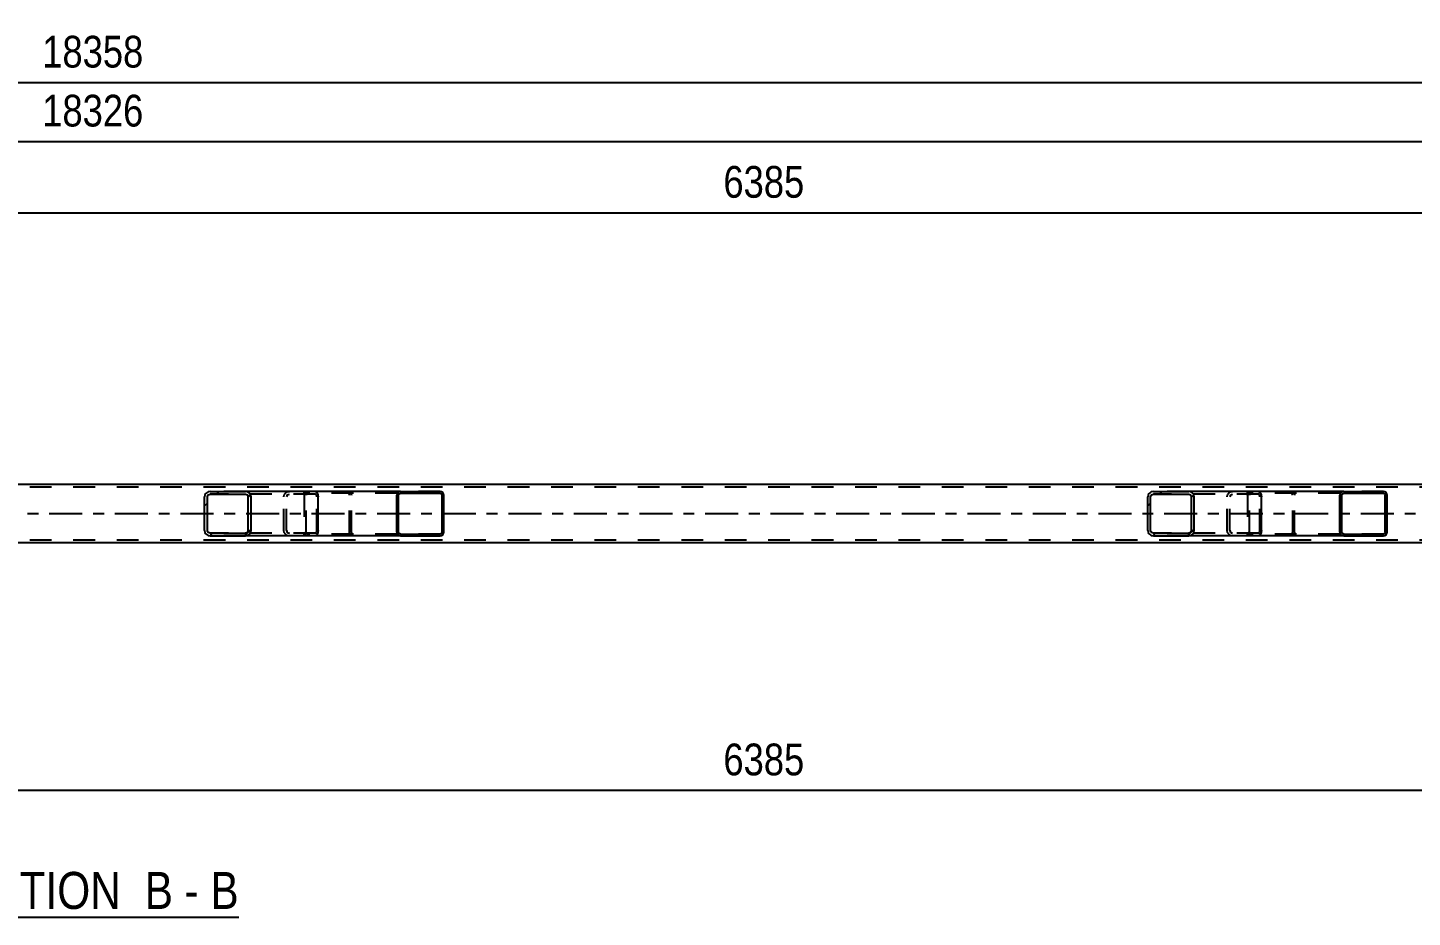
# Model space of a CAD drawing. Header units: millimetres. Extents: x 0 to 841, y 0 to 594.
# Drawn here: x 392.1 to 517.1, y 204.4 to 284.7 of the extents above; entities that cross this region are included whole.
import ezdxf

# ---------------------------------------------------------------- set-up
doc = ezdxf.new("R2010")
doc.units = ezdxf.units.MM
doc.linetypes.add('DXK_LINE_DOT2', pattern=[3.9198, 1.9599, -1.9599])
doc.linetypes.add('DXK_LINE_DOT3', pattern=[5.9187, 2.979, -0.9799, 0.9799, -0.9799])
doc.styles.add('Arial Narrow', font='ARIALN.TTF', dxfattribs={"height": 0.2})

# ---------------------------------------------------------------- blocks, each defined once
blk = doc.blocks.new('Unknown-814553119-12 - 5433')
at = {"color": 6, "linetype": 'Continuous'}
blk.add_line((383.51, 204.42), (411.16, 204.42), dxfattribs=at)
at = {"color": 0, "linetype": 'Continuous'}
for points in [[(401.62, 205.17), (401.62, 208.67), (383.51, 208.67), (383.51, 205.17)], [(405.22, 205.17), (405.22, 208.67), (402.67, 208.67), (402.67, 205.17)], [(407.55, 205.17), (407.55, 208.67), (406.27, 208.67), (406.27, 205.17)], [(411.16, 205.17), (411.16, 208.67), (408.6, 208.67), (408.6, 205.17)]]:
    blk.add_wipeout(points, dxfattribs=at)
at = {"color": 7, "linetype": 'Continuous', "style": 'Arial Narrow'}
for s, p in [('SECTION ', (383.51, 205.17)), ('B', (402.67, 205.17)), ('B', (408.6, 205.17)), ('-', (406.27, 205.17))]:
    blk.add_text(s, height=3.34, dxfattribs=at).set_placement(p)
blk = doc.blocks.new('Part-814553119-5489 - 5433')
at = {"linetype": 'Continuous'}
h = blk.add_hatch(dxfattribs=at)
h.set_pattern_fill('', scale=0.7, style=0, pattern_type=0)
h.set_pattern_definition([(45, (412.2268, 242.5513), (-1.57154, 1.57154), [])])
h.paths.add_polyline_path([(412.27, 242.37), (412.23, 242.55), (412.12, 242.71), (411.95, 242.81), (411.76, 242.85), (408.58, 242.85), (408.39, 242.81), (408.22, 242.71), (408.11, 242.55), (408.08, 242.37), (408.08, 239.33), (408.11, 239.14), (408.22, 238.99), (408.39, 238.88), (408.58, 238.85), (411.76, 238.85), (411.95, 238.88), (412.12, 238.99), (412.23, 239.14), (412.27, 239.33)])
h.paths.add_polyline_path([(411.99, 239.24), (411.94, 239.16), (411.86, 239.11), (411.76, 239.09), (408.58, 239.09), (408.48, 239.11), (408.4, 239.16), (408.35, 239.24), (408.33, 239.33), (408.33, 242.37), (408.35, 242.46), (408.4, 242.54), (408.48, 242.59), (408.58, 242.61), (411.76, 242.61), (411.86, 242.59), (411.94, 242.54), (411.99, 242.46), (412.01, 242.37), (412.01, 239.33)])
at = {"color": 2, "linetype": 'Continuous'}
for p, q in [((408.11, 242.55), (408.08, 242.37)), ((408.33, 242.37), (408.35, 242.46)), ((408.35, 242.46), (408.4, 242.54)), ((408.58, 242.85), (408.39, 242.81)), ((408.4, 242.54), (408.48, 242.59)), ((408.48, 242.59), (408.58, 242.61)), ((408.58, 242.85), (411.76, 242.85)), ((408.58, 242.61), (411.76, 242.61)), ((418.06, 242.85), (411.76, 242.85)), ((411.95, 242.81), (411.76, 242.85)), ((411.76, 242.61), (411.86, 242.59)), ((411.86, 242.59), (411.94, 242.54)), ((411.94, 242.54), (411.99, 242.46)), ((411.99, 242.46), (412.01, 242.37)), ((412.27, 242.37), (412.23, 242.55)), ((418.06, 242.85), (418.17, 242.81)), ((418.17, 242.81), (418.25, 242.71)), ((418.25, 242.71), (418.31, 242.55)), ((418.31, 242.55), (418.33, 242.37)), ((408.08, 239.33), (408.08, 242.37)), ((408.33, 239.33), (408.33, 242.37)), ((412.01, 239.33), (412.01, 242.37)), ((412.27, 239.33), (412.27, 242.37)), ((418.33, 239.33), (418.33, 242.37)), ((408.08, 239.33), (408.11, 239.14)), ((408.35, 239.24), (408.33, 239.33)), ((408.4, 239.16), (408.35, 239.24)), ((408.39, 238.88), (408.58, 238.85)), ((408.48, 239.11), (408.4, 239.16)), ((408.58, 239.09), (408.48, 239.11)), ((408.58, 239.09), (411.76, 239.09)), ((408.58, 238.85), (411.76, 238.85)), ((411.86, 239.11), (411.76, 239.09)), ((411.76, 238.85), (411.95, 238.88)), ((418.06, 238.85), (411.76, 238.85)), ((411.94, 239.16), (411.86, 239.11)), ((411.99, 239.24), (411.94, 239.16)), ((412.01, 239.33), (411.99, 239.24)), ((412.23, 239.14), (412.27, 239.33)), ((418.17, 238.88), (418.06, 238.85)), ((418.25, 238.99), (418.17, 238.88)), ((418.31, 239.14), (418.25, 238.99)), ((418.33, 239.33), (418.31, 239.14))]:
    blk.add_line(p, q, dxfattribs=at)
at = {"color": 7, "linetype": 'DXK_LINE_DOT2'}
for p, q in [((411.76, 242.85), (408.58, 242.85)), ((418.06, 242.61), (408.58, 242.61)), ((415.23, 242.37), (415.26, 242.55)), ((415.5, 242.46), (415.48, 242.37)), ((415.55, 242.54), (415.5, 242.46)), ((415.54, 242.81), (415.73, 242.85)), ((415.55, 242.54), (415.57, 242.55)), ((415.57, 242.55), (415.63, 242.59)), ((415.63, 242.59), (415.73, 242.61)), ((417.07, 242.61), (417.07, 242.85)), ((418.11, 242.59), (418.06, 242.61)), ((418.16, 242.54), (418.11, 242.59)), ((418.19, 242.46), (418.16, 242.54)), ((418.2, 242.37), (418.19, 242.46)), ((415.23, 239.33), (415.23, 242.37)), ((415.48, 239.33), (415.48, 242.37)), ((418.2, 239.33), (418.2, 242.37)), ((418.06, 239.09), (408.58, 239.09)), ((411.76, 238.85), (408.58, 238.85)), ((415.26, 239.14), (415.23, 239.33)), ((415.48, 239.33), (415.5, 239.24)), ((415.5, 239.24), (415.55, 239.16)), ((415.73, 238.85), (415.54, 238.88)), ((415.55, 239.16), (415.57, 239.14)), ((415.57, 239.14), (415.63, 239.11)), ((415.63, 239.11), (415.73, 239.09)), ((417.07, 238.85), (417.07, 239.09)), ((418.06, 239.09), (418.11, 239.11)), ((418.11, 239.11), (418.16, 239.16)), ((418.16, 239.16), (418.19, 239.24)), ((418.19, 239.24), (418.2, 239.33))]:
    blk.add_line(p, q, dxfattribs=at)
at = {"color": 2, "linetype": 'Continuous'}
for centre, start, end in [((408.56, 242.35), 111.1941, 156.1506), ((411.78, 242.35), 23.8494, 68.8059), ((408.56, 239.34), 203.8494, 248.8059), ((411.78, 239.34), 291.1941, 336.1506)]:
    blk.add_arc(centre, 0.492, start, end, dxfattribs=at)
at = {"color": 7, "linetype": 'DXK_LINE_DOT2'}
for centre, start, end in [((415.71, 242.35), 111.1941, 156.1506), ((415.71, 239.34), 203.8494, 248.8059)]:
    blk.add_arc(centre, 0.492, start, end, dxfattribs=at)
blk = doc.blocks.new('Part-814553119-5490 - 5433')
at = {"linetype": 'Continuous'}
h = blk.add_hatch(dxfattribs=at)
h.set_pattern_fill('', scale=0.7, style=0, pattern_type=0)
h.set_pattern_definition([(45, (514.7851, 242.65), (-1.57154, 1.57154), [])])
h.paths.add_polyline_path([(514.81, 242.53), (514.79, 242.65), (514.71, 242.75), (514.6, 242.82), (514.47, 242.85), (510.89, 242.85), (510.76, 242.82), (510.65, 242.75), (510.58, 242.65), (510.55, 242.53), (510.55, 239.17), (510.58, 239.05), (510.65, 238.94), (510.76, 238.87), (510.89, 238.85), (514.47, 238.85), (514.6, 238.87), (514.71, 238.94), (514.79, 239.05), (514.81, 239.17)])
h.paths.add_polyline_path([(514.63, 239.11), (514.59, 239.05), (514.54, 239.02), (514.47, 239.01), (510.89, 239.01), (510.83, 239.02), (510.77, 239.05), (510.74, 239.11), (510.72, 239.17), (510.72, 242.53), (510.74, 242.59), (510.77, 242.64), (510.83, 242.68), (510.89, 242.69), (514.47, 242.69), (514.54, 242.68), (514.59, 242.64), (514.63, 242.59), (514.64, 242.53), (514.64, 239.17)])
at = {"color": 7, "linetype": 'DXK_LINE_DOT2'}
for p, q in [((502.2, 242.53), (502.21, 242.55)), ((502.2, 242.53), (502.2, 239.17)), ((502.21, 242.55), (502.23, 242.65)), ((502.39, 242.59), (502.38, 242.53)), ((502.38, 239.17), (502.38, 242.53)), ((502.43, 242.64), (502.39, 242.59)), ((502.42, 242.82), (502.55, 242.85)), ((502.48, 242.68), (502.43, 242.64)), ((502.55, 242.69), (502.48, 242.68)), ((503.2, 242.85), (502.55, 242.85)), ((514.47, 242.69), (502.55, 242.69)), ((506.12, 242.85), (506.25, 242.82)), ((506.19, 242.68), (506.12, 242.69)), ((506.24, 242.64), (506.19, 242.68)), ((506.28, 242.59), (506.24, 242.64)), ((506.29, 242.53), (506.28, 242.59)), ((506.29, 239.17), (506.29, 242.53)), ((506.44, 242.65), (506.46, 242.53)), ((506.46, 239.17), (506.46, 242.53)), ((514.47, 242.85), (510.89, 242.85)), ((502.23, 239.05), (502.2, 239.17)), ((502.38, 239.17), (502.39, 239.11)), ((502.39, 239.11), (502.43, 239.05)), ((502.55, 238.85), (502.42, 238.87)), ((502.43, 239.05), (502.48, 239.02)), ((502.48, 239.02), (502.55, 239.01)), ((514.47, 239.01), (502.55, 239.01)), ((503.2, 238.85), (502.55, 238.85)), ((506.12, 239.01), (506.19, 239.02)), ((506.25, 238.87), (506.12, 238.85)), ((506.19, 239.02), (506.24, 239.05)), ((506.24, 239.05), (506.28, 239.11)), ((506.28, 239.11), (506.29, 239.17)), ((506.46, 239.17), (506.44, 239.05)), ((514.47, 238.85), (510.89, 238.85))]:
    blk.add_line(p, q, dxfattribs=at)
at = {"color": 2, "linetype": 'Continuous'}
for p, q in [((510.89, 242.85), (503.2, 242.85)), ((510.58, 242.65), (510.55, 242.53)), ((510.55, 239.17), (510.55, 242.53)), ((510.72, 242.53), (510.74, 242.59)), ((510.72, 239.17), (510.72, 242.53)), ((510.74, 242.59), (510.77, 242.64)), ((510.89, 242.85), (510.76, 242.82)), ((510.77, 242.64), (510.83, 242.68)), ((510.83, 242.68), (510.89, 242.69)), ((510.89, 242.85), (514.47, 242.85)), ((510.89, 242.69), (514.47, 242.69)), ((514.6, 242.82), (514.47, 242.85)), ((514.47, 242.69), (514.54, 242.68)), ((514.54, 242.68), (514.59, 242.64)), ((514.59, 242.64), (514.63, 242.59)), ((514.63, 242.59), (514.64, 242.53)), ((514.64, 239.17), (514.64, 242.53)), ((514.81, 242.53), (514.79, 242.65)), ((514.81, 239.17), (514.81, 242.53)), ((510.89, 238.85), (503.2, 238.85)), ((510.55, 239.17), (510.58, 239.05)), ((510.74, 239.11), (510.72, 239.17)), ((510.77, 239.05), (510.74, 239.11)), ((510.76, 238.87), (510.89, 238.85)), ((510.83, 239.02), (510.77, 239.05)), ((510.89, 239.01), (510.83, 239.02)), ((510.89, 239.01), (514.47, 239.01)), ((510.89, 238.85), (514.47, 238.85)), ((514.54, 239.02), (514.47, 239.01)), ((514.47, 238.85), (514.6, 238.87)), ((514.59, 239.05), (514.54, 239.02)), ((514.63, 239.11), (514.59, 239.05)), ((514.64, 239.17), (514.63, 239.11)), ((514.79, 239.05), (514.81, 239.17))]:
    blk.add_line(p, q, dxfattribs=at)
at = {"color": 7, "linetype": 'DXK_LINE_DOT2'}
for centre, start, end in [((502.53, 242.51), 110.7583, 155.6801), ((506.13, 242.51), 24.3199, 69.2417), ((502.53, 239.18), 204.3199, 249.2417), ((506.13, 239.18), 290.7583, 335.6801)]:
    blk.add_arc(centre, 0.331, start, end, dxfattribs=at)
at = {"color": 2, "linetype": 'Continuous'}
for centre, start, end in [((510.88, 242.51), 110.7583, 155.68), ((514.48, 242.51), 24.32, 69.2417), ((510.88, 239.18), 204.32, 249.2417), ((514.48, 239.18), 290.7583, 335.68)]:
    blk.add_arc(centre, 0.331, start, end, dxfattribs=at)
blk = doc.blocks.new('Part-814553119-5605 - 5433')
at = {"color": 2, "linetype": 'Continuous'}
for p, q in [((727.45, 243.49), (68.53, 243.49)), ((585.46, 238.21), (336.05, 238.21))]:
    blk.add_line(p, q, dxfattribs=at)
at = {"color": 7, "linetype": 'DXK_LINE_DOT2'}
for p, q in [((727.45, 243.25), (68.53, 243.25)), ((727.45, 238.45), (68.53, 238.45))]:
    blk.add_line(p, q, dxfattribs=at)
at = {"color": 7, "linetype": 'DXK_LINE_DOT3'}
blk.add_line((68.53, 240.85), (727.45, 240.85), dxfattribs=at)
blk = doc.blocks.new('Part-814553119-5606 - 5433')
at = {"linetype": 'Continuous'}
h = blk.add_hatch(dxfattribs=at)
h.set_pattern_fill('', scale=0.7, style=0, pattern_type=0)
h.set_pattern_definition([(45, (429.651, 242.65), (-1.57154, 1.57154), [])])
h.paths.add_polyline_path([(429.68, 242.53), (429.65, 242.65), (429.58, 242.75), (429.47, 242.82), (429.34, 242.85), (425.76, 242.85), (425.63, 242.82), (425.52, 242.75), (425.45, 242.65), (425.42, 242.53), (425.42, 239.17), (425.45, 239.05), (425.52, 238.94), (425.63, 238.87), (425.76, 238.85), (429.34, 238.85), (429.47, 238.87), (429.58, 238.94), (429.65, 239.05), (429.68, 239.17)])
h.paths.add_polyline_path([(429.49, 239.11), (429.46, 239.05), (429.4, 239.02), (429.34, 239.01), (425.76, 239.01), (425.7, 239.02), (425.64, 239.05), (425.6, 239.11), (425.59, 239.17), (425.59, 242.53), (425.6, 242.59), (425.64, 242.64), (425.7, 242.68), (425.76, 242.69), (429.34, 242.69), (429.4, 242.68), (429.46, 242.64), (429.49, 242.59), (429.51, 242.53), (429.51, 239.17)])
at = {"color": 7, "linetype": 'DXK_LINE_DOT2'}
for p, q in [((417.07, 242.53), (417.08, 242.55)), ((417.07, 242.53), (417.07, 239.17)), ((417.08, 242.55), (417.1, 242.65)), ((417.25, 242.59), (417.24, 242.53)), ((417.24, 239.17), (417.24, 242.53)), ((417.29, 242.64), (417.25, 242.59)), ((417.28, 242.82), (417.41, 242.85)), ((417.35, 242.68), (417.29, 242.64)), ((417.41, 242.69), (417.35, 242.68)), ((418.06, 242.85), (417.41, 242.85)), ((429.34, 242.69), (417.41, 242.69)), ((420.99, 242.85), (421.12, 242.82)), ((421.05, 242.68), (420.99, 242.69)), ((421.11, 242.64), (421.05, 242.68)), ((421.14, 242.59), (421.11, 242.64)), ((421.16, 242.53), (421.14, 242.59)), ((421.16, 239.17), (421.16, 242.53)), ((421.3, 242.65), (421.33, 242.53)), ((421.33, 239.17), (421.33, 242.53)), ((429.34, 242.85), (425.76, 242.85)), ((417.1, 239.05), (417.07, 239.17)), ((417.24, 239.17), (417.25, 239.11)), ((417.25, 239.11), (417.29, 239.05)), ((417.41, 238.85), (417.28, 238.87)), ((417.29, 239.05), (417.35, 239.02)), ((417.35, 239.02), (417.41, 239.01)), ((429.34, 239.01), (417.41, 239.01)), ((418.06, 238.85), (417.41, 238.85)), ((420.99, 239.01), (421.05, 239.02)), ((421.12, 238.87), (420.99, 238.85)), ((421.05, 239.02), (421.11, 239.05)), ((421.11, 239.05), (421.14, 239.11)), ((421.14, 239.11), (421.16, 239.17)), ((421.33, 239.17), (421.3, 239.05)), ((429.34, 238.85), (425.76, 238.85))]:
    blk.add_line(p, q, dxfattribs=at)
at = {"color": 2, "linetype": 'Continuous'}
for p, q in [((425.76, 242.85), (418.06, 242.85)), ((425.45, 242.65), (425.42, 242.53)), ((425.42, 239.17), (425.42, 242.53)), ((425.59, 242.53), (425.6, 242.59)), ((425.59, 239.17), (425.59, 242.53)), ((425.6, 242.59), (425.64, 242.64)), ((425.76, 242.85), (425.63, 242.82)), ((425.64, 242.64), (425.7, 242.68)), ((425.7, 242.68), (425.76, 242.69)), ((425.76, 242.85), (429.34, 242.85)), ((425.76, 242.69), (429.34, 242.69)), ((429.47, 242.82), (429.34, 242.85)), ((429.34, 242.69), (429.4, 242.68)), ((429.4, 242.68), (429.46, 242.64)), ((429.46, 242.64), (429.49, 242.59)), ((429.49, 242.59), (429.51, 242.53)), ((429.51, 239.17), (429.51, 242.53)), ((429.68, 242.53), (429.65, 242.65)), ((429.68, 239.17), (429.68, 242.53)), ((425.76, 238.85), (418.06, 238.85)), ((425.42, 239.17), (425.45, 239.05)), ((425.6, 239.11), (425.59, 239.17)), ((425.64, 239.05), (425.6, 239.11)), ((425.63, 238.87), (425.76, 238.85)), ((425.7, 239.02), (425.64, 239.05)), ((425.76, 239.01), (425.7, 239.02)), ((425.76, 239.01), (429.34, 239.01)), ((425.76, 238.85), (429.34, 238.85)), ((429.4, 239.02), (429.34, 239.01)), ((429.34, 238.85), (429.47, 238.87)), ((429.46, 239.05), (429.4, 239.02)), ((429.49, 239.11), (429.46, 239.05)), ((429.51, 239.17), (429.49, 239.11)), ((429.65, 239.05), (429.68, 239.17))]:
    blk.add_line(p, q, dxfattribs=at)
at = {"color": 7, "linetype": 'DXK_LINE_DOT2'}
for centre, start, end in [((417.4, 242.51), 110.7583, 155.6801), ((421, 242.51), 24.3199, 69.2417), ((417.4, 239.18), 204.3199, 249.2417), ((421, 239.18), 290.7583, 335.6801)]:
    blk.add_arc(centre, 0.331, start, end, dxfattribs=at)
at = {"color": 2, "linetype": 'Continuous'}
for centre, start, end in [((425.75, 242.51), 110.7583, 155.68), ((429.35, 242.51), 24.32, 69.2417), ((425.75, 239.18), 204.32, 249.2417), ((429.35, 239.18), 290.7583, 335.68)]:
    blk.add_arc(centre, 0.331, start, end, dxfattribs=at)
blk = doc.blocks.new('Part-814553119-5607 - 5433')
at = {"linetype": 'Continuous'}
h = blk.add_hatch(dxfattribs=at)
h.set_pattern_fill('', scale=0.7, style=0, pattern_type=0)
h.set_pattern_definition([(45, (497.361, 242.5513), (-1.57154, 1.57154), [])])
h.paths.add_polyline_path([(497.4, 242.37), (497.36, 242.55), (497.25, 242.71), (497.09, 242.81), (496.9, 242.85), (493.71, 242.85), (493.52, 242.81), (493.36, 242.71), (493.25, 242.55), (493.21, 242.37), (493.21, 239.33), (493.25, 239.14), (493.36, 238.99), (493.52, 238.88), (493.71, 238.85), (496.9, 238.85), (497.09, 238.88), (497.25, 238.99), (497.36, 239.14), (497.4, 239.33)])
h.paths.add_polyline_path([(497.13, 239.24), (497.07, 239.16), (496.99, 239.11), (496.9, 239.09), (493.71, 239.09), (493.62, 239.11), (493.53, 239.16), (493.48, 239.24), (493.46, 239.33), (493.46, 242.37), (493.48, 242.46), (493.53, 242.54), (493.62, 242.59), (493.71, 242.61), (496.9, 242.61), (496.99, 242.59), (497.07, 242.54), (497.13, 242.46), (497.15, 242.37), (497.15, 239.33)])
at = {"color": 2, "linetype": 'Continuous'}
for p, q in [((493.25, 242.55), (493.21, 242.37)), ((493.46, 242.37), (493.48, 242.46)), ((493.48, 242.46), (493.53, 242.54)), ((493.71, 242.85), (493.52, 242.81)), ((493.53, 242.54), (493.62, 242.59)), ((493.62, 242.59), (493.71, 242.61)), ((493.71, 242.85), (496.9, 242.85)), ((493.71, 242.61), (496.9, 242.61)), ((503.2, 242.85), (496.9, 242.85)), ((497.09, 242.81), (496.9, 242.85)), ((496.9, 242.61), (496.99, 242.59)), ((496.99, 242.59), (497.07, 242.54)), ((497.07, 242.54), (497.13, 242.46)), ((497.13, 242.46), (497.15, 242.37)), ((497.4, 242.37), (497.36, 242.55)), ((503.2, 242.85), (503.3, 242.81)), ((503.3, 242.81), (503.39, 242.71)), ((503.39, 242.71), (503.45, 242.55)), ((503.45, 242.55), (503.47, 242.37)), ((493.21, 239.33), (493.21, 242.37)), ((493.46, 239.33), (493.46, 242.37)), ((497.15, 239.33), (497.15, 242.37)), ((497.4, 239.33), (497.4, 242.37)), ((503.47, 239.33), (503.47, 242.37)), ((493.21, 239.33), (493.25, 239.14)), ((493.48, 239.24), (493.46, 239.33)), ((493.53, 239.16), (493.48, 239.24)), ((493.52, 238.88), (493.71, 238.85)), ((493.62, 239.11), (493.53, 239.16)), ((493.71, 239.09), (493.62, 239.11)), ((493.71, 239.09), (496.9, 239.09)), ((493.71, 238.85), (496.9, 238.85)), ((496.99, 239.11), (496.9, 239.09)), ((496.9, 238.85), (497.09, 238.88)), ((503.2, 238.85), (496.9, 238.85)), ((497.07, 239.16), (496.99, 239.11)), ((497.13, 239.24), (497.07, 239.16)), ((497.15, 239.33), (497.13, 239.24)), ((497.36, 239.14), (497.4, 239.33)), ((503.3, 238.88), (503.2, 238.85)), ((503.39, 238.99), (503.3, 238.88)), ((503.45, 239.14), (503.39, 238.99)), ((503.47, 239.33), (503.45, 239.14))]:
    blk.add_line(p, q, dxfattribs=at)
at = {"color": 7, "linetype": 'DXK_LINE_DOT2'}
for p, q in [((496.9, 242.85), (493.71, 242.85)), ((503.2, 242.61), (493.71, 242.61)), ((500.36, 242.37), (500.4, 242.55)), ((500.63, 242.46), (500.61, 242.37)), ((500.68, 242.54), (500.63, 242.46)), ((500.67, 242.81), (500.86, 242.85)), ((500.68, 242.54), (500.71, 242.55)), ((500.71, 242.55), (500.77, 242.59)), ((500.77, 242.59), (500.86, 242.61)), ((502.2, 242.61), (502.2, 242.85)), ((503.25, 242.59), (503.2, 242.61)), ((503.29, 242.54), (503.25, 242.59)), ((503.32, 242.46), (503.29, 242.54)), ((503.33, 242.37), (503.32, 242.46)), ((500.36, 239.33), (500.36, 242.37)), ((500.61, 239.33), (500.61, 242.37)), ((503.33, 239.33), (503.33, 242.37)), ((503.2, 239.09), (493.71, 239.09)), ((496.9, 238.85), (493.71, 238.85)), ((500.4, 239.14), (500.36, 239.33)), ((500.61, 239.33), (500.63, 239.24)), ((500.63, 239.24), (500.68, 239.16)), ((500.86, 238.85), (500.67, 238.88)), ((500.68, 239.16), (500.71, 239.14)), ((500.71, 239.14), (500.77, 239.11)), ((500.77, 239.11), (500.86, 239.09)), ((502.2, 238.85), (502.2, 239.09)), ((503.2, 239.09), (503.25, 239.11)), ((503.25, 239.11), (503.29, 239.16)), ((503.29, 239.16), (503.32, 239.24)), ((503.32, 239.24), (503.33, 239.33))]:
    blk.add_line(p, q, dxfattribs=at)
at = {"color": 2, "linetype": 'Continuous'}
for centre, start, end in [((493.7, 242.35), 111.1941, 156.1506), ((496.91, 242.35), 23.8494, 68.8059), ((493.7, 239.34), 203.8494, 248.8059), ((496.91, 239.34), 291.1941, 336.1506)]:
    blk.add_arc(centre, 0.492, start, end, dxfattribs=at)
at = {"color": 7, "linetype": 'DXK_LINE_DOT2'}
for centre, start, end in [((500.85, 242.35), 111.1941, 156.1506), ((500.85, 239.34), 203.8494, 248.8059)]:
    blk.add_arc(centre, 0.492, start, end, dxfattribs=at)
blk = doc.blocks.new('StraightDimension-814553119-5772 - 5433')
at = {"color": 7, "linetype": 'Continuous'}
blk.add_line((330.85, 215.88), (586.26, 215.88), dxfattribs=at)
at = {"color": 0}
blk.add_wipeout([(462.81, 216.63), (462.81, 220.83), (454.3, 220.83), (454.3, 216.63)], dxfattribs=at)
at = {"color": 3, "style": 'Arial Narrow'}
blk.add_text('6385', height=2.863, dxfattribs=at).set_placement((454.9, 217.23))
blk = doc.blocks.new('StraightDimension-814553119-5785 - 5433')
at = {"color": 7, "linetype": 'Continuous'}
blk.add_line((59.27, 279.76), (736.71, 279.76), dxfattribs=at)
at = {"color": 0}
blk.add_wipeout([(403.16, 280.51), (403.16, 284.71), (392.82, 284.71), (392.82, 280.51)], dxfattribs=at)
at = {"color": 3, "style": 'Arial Narrow'}
blk.add_text('18358', height=2.863, dxfattribs=at).set_placement((393.42, 281.11))
blk = doc.blocks.new('StraightDimension-814553119-5806 - 5433')
at = {"color": 7, "linetype": 'Continuous'}
blk.add_line((330.85, 268.01), (586.26, 268.01), dxfattribs=at)
at = {"color": 0}
blk.add_wipeout([(462.81, 268.76), (462.81, 272.96), (454.3, 272.96), (454.3, 268.76)], dxfattribs=at)
at = {"color": 3, "style": 'Arial Narrow'}
blk.add_text('6385', height=2.863, dxfattribs=at).set_placement((454.9, 269.36))
blk = doc.blocks.new('StraightDimension-814553119-9070 - 5433')
at = {"color": 7, "linetype": 'Continuous'}
blk.add_line((59.91, 274.44), (736.07, 274.44), dxfattribs=at)
at = {"color": 0}
blk.add_wipeout([(403.16, 275.19), (403.16, 279.39), (392.82, 279.39), (392.82, 275.19)], dxfattribs=at)
at = {"color": 3, "style": 'Arial Narrow'}
blk.add_text('18326', height=2.863, dxfattribs=at).set_placement((393.42, 275.79))

msp = doc.modelspace()

# ---------------------------------------------------------------- block references
for name in ['StraightDimension-814553119-5785 - 5433', 'Part-814553119-5605 - 5433', 'Part-814553119-5489 - 5433', 'Part-814553119-5606 - 5433', 'Part-814553119-5607 - 5433', 'Part-814553119-5490 - 5433', 'Unknown-814553119-12 - 5433']:
    msp.add_blockref(name, (0, 0))

# ---------------------------------------------------------------- next in the draw order: block references
for name in ['StraightDimension-814553119-5806 - 5433', 'StraightDimension-814553119-5772 - 5433']:
    msp.add_blockref(name, (0, 0))

# ---------------------------------------------------------------- next in the draw order: block references
msp.add_blockref('StraightDimension-814553119-9070 - 5433', (0, 0))

doc.saveas('drawing.dxf')
